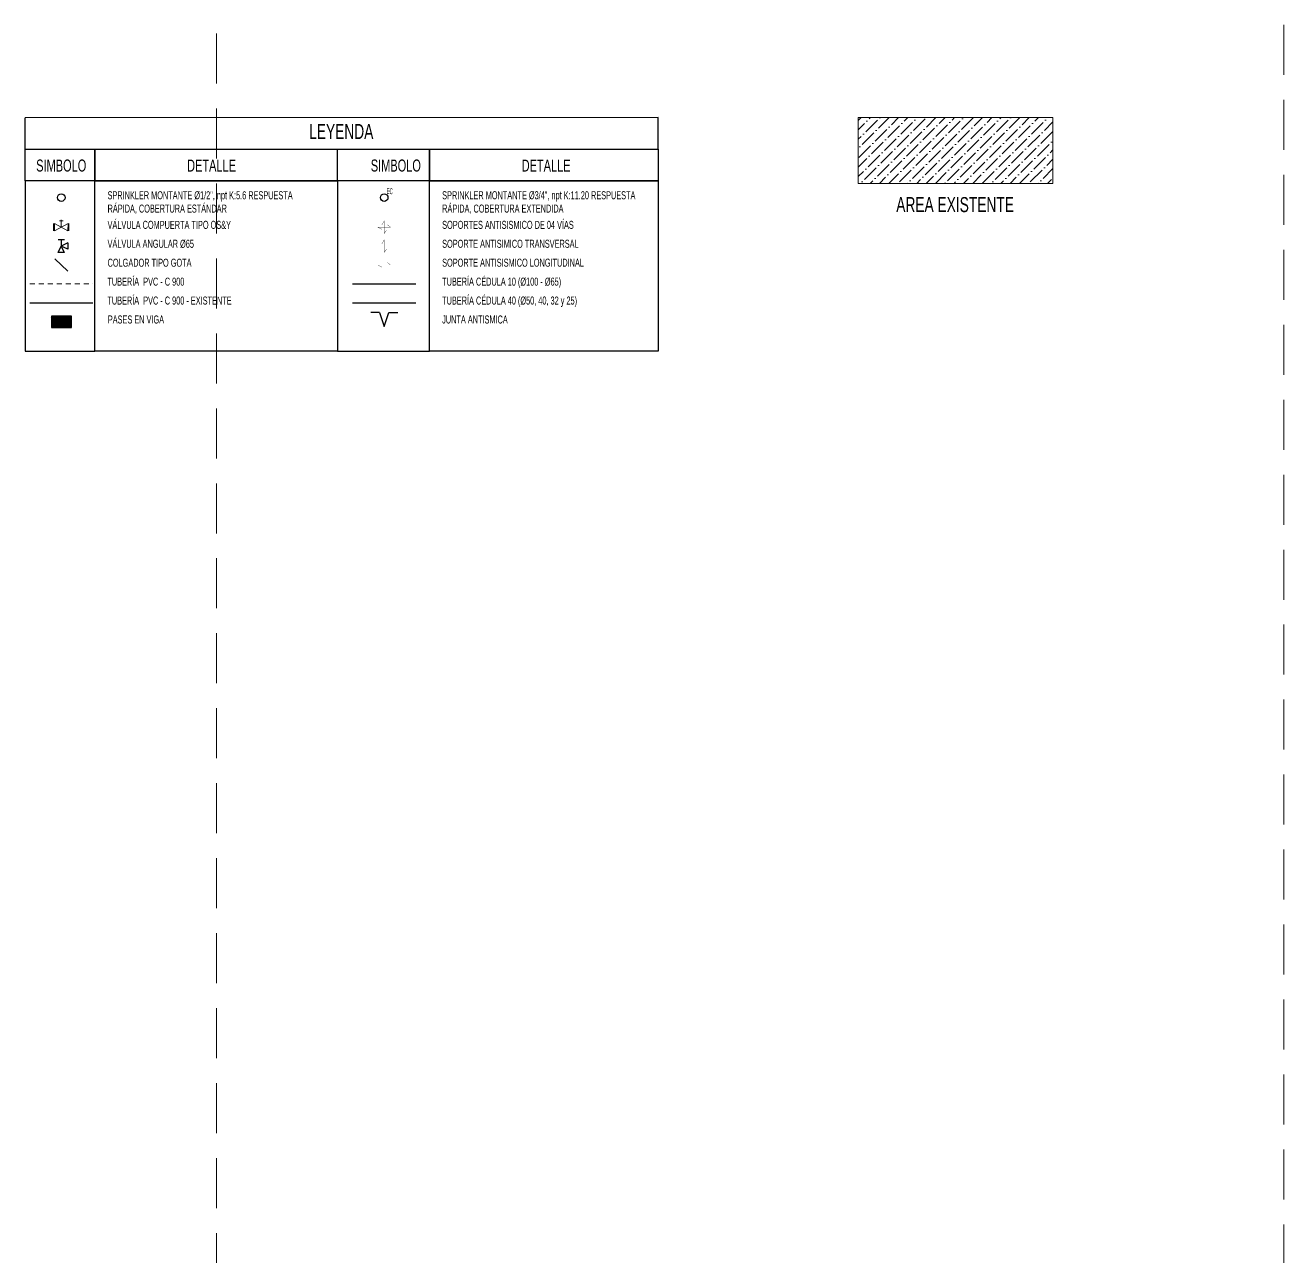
# Model space of a CAD drawing. Header units: millimetres. Extents: x 2085 to 2829, y 1347 to 1643.
# Drawn here: x 2152.12 to 2183.58, y 1569.07 to 1599.9 of the extents above; entities that cross this region are included whole.
import ezdxf
from ezdxf.enums import TextEntityAlignment as Align

# ---------------------------------------------------------------- set-up
doc = ezdxf.new("R2010")
doc.units = ezdxf.units.MM
for name, pattern in [('DASHED2', [0.375, 0.25, -0.125]), ('HIDDEN', [0.375, 0.25, -0.125]), ('HIDDEN2', [0.1875, 0.125, -0.0625])]:
    doc.linetypes.add(name, pattern=pattern)
doc.layers.get('0').update_dxf_attribs({"color": 251, "lineweight": 9})
for name, color, linetype, lineweight in [('000 SOS 911 - ACCESORIOS ACI', 3, 'Continuous', 20), ('000 SOS 911 ACCESORIOS', 3, 'Continuous', 20), ('000 SOS 911 Membrete', 7, 'Continuous', 25), ('000 SOS 911 ROCIADORES', 5, 'Continuous', 25), ('000 SOS 911 SOPORTES ACI', 3, 'Continuous', 25), ('000 SOS 911 TEXTOS ACI', 7, 'Continuous', 9), ('000 SOS 911 TUB. ENTERRADA  ACI', 5, 'DASHED2', 25), ('000 SOS 911 TUBERIA ACI', 3, 'Continuous', 25), ('000 SOS 911 TUBERIA ENTERRADA', 5, 'HIDDEN', 0), ('00_Grupo3S', 7, 'DASHED2', 0)]:
    doc.layers.add(name, color=color, linetype=linetype, lineweight=lineweight)
doc.styles.add('ESC-50', font='romans.shx', dxfattribs={"width": 0.9, "height": 0.1})
doc.styles.add('PIPE', font='ARIALN.TTF', dxfattribs={"width": 0.8})
doc.linetypes.add('Fire-50-Wall', pattern='A,0.5,-0.075,["I",ESC-50,S=1,R=0,X=-0.03,Y=-0.05],-0.05', length=0.625)

# ---------------------------------------------------------------- blocks, each defined once
blk = doc.blocks.new('Soporte Longitudinal')
at = {"layer": '000 SOS 911 SOPORTES ACI', "const_width": 0.02}
blk.add_lwpolyline([(-0.14, -0.149), (-0.405, 0), (0.405, 0), (0.197, 0.164)], dxfattribs=at)
blk = doc.blocks.new('015')
at = {"layer": '000 SOS 911 - ACCESORIOS ACI', "lineweight": 30}
for p, q in [((1808.368, 1494.473), (1808.473, 1494.421)), ((1808.368, 1494.473), (1808.368, 1494.369)), ((1808.368, 1494.369), (1808.473, 1494.421)), ((1808.42, 1494.525), (1808.525, 1494.525)), ((1808.42, 1494.317), (1808.473, 1494.421)), ((1808.525, 1494.317), (1808.473, 1494.421)), ((1808.42, 1494.317), (1808.525, 1494.317))]:
    blk.add_line(p, q, dxfattribs=at)
blk.add_lwpolyline([(1808.473, 1494.525), (1808.473, 1494.421)], dxfattribs=at)
blk = doc.blocks.new('005')
at = {"layer": '000 SOS 911 ACCESORIOS'}
for p, q in [((1806.87, 1494.07), (1806.87, 1494.187)), ((1806.761, 1494.128), (1806.978, 1494.012)), ((1806.978, 1494.128), (1806.761, 1494.012)), ((1806.761, 1494.012), (1806.761, 1494.128)), ((1806.84, 1494.172), (1806.9, 1494.172)), ((1806.978, 1494.012), (1806.978, 1494.128))]:
    blk.add_line(p, q, dxfattribs=at)
blk = doc.blocks.new('001')
at = {"layer": '000 SOS 911 ROCIADORES'}
blk.add_circle((2878.502, 1470.134, 0), 0.0952, dxfattribs=at)
blk = doc.blocks.new('002')
at = {"layer": '000 SOS 911 ROCIADORES'}
blk.add_circle((2884.506, 1470.177, 0), 0.0952, dxfattribs=at)
at = {"layer": '000 SOS 911 ROCIADORES', "color": 5, "style": 'PIPE', "width": 0.641273}
blk.add_text('EC', height=0.1469, dxfattribs=at).set_placement((2884.569, 1470.262, 0), (2884.719, 1470.262, 0), align=Align.FIT)
blk = doc.blocks.new('JUNTA ANTI')
at = {"layer": '000 SOS 911 TUBERIA ACI', "color": 1}
for p, q in [((157.274, 103.304, 0), (157.03, 104.042, 0)), ((157.522, 104.042, 0), (157.274, 103.304, 0))]:
    blk.add_line(p, q, dxfattribs=at)
at = {"layer": '000 SOS 911 TUBERIA ACI', "color": 1, "ltscale": 0.25, "elevation": 0}
for points in [[(157.026, 104.042), (156.554, 104.042)], [(157.522, 104.042), (157.994, 104.042)]]:
    blk.add_lwpolyline(points, dxfattribs=at)
blk = doc.blocks.new('PASE EN VIGA')
at = {"layer": '000 SOS 911 TUB. ENTERRADA  ACI'}
h = blk.add_hatch(dxfattribs=at)
h.set_pattern_fill('ANSI31', color=6, scale=0.0046)
h.paths.add_polyline_path([(2188.783, 1180.57), (2188.783, 1180.71), (2188.533, 1180.71), (2188.533, 1180.57)])
at = {"layer": '000 SOS 911 TUB. ENTERRADA  ACI', "color": 6, "linetype": 'ByBlock'}
blk.add_lwpolyline([(2188.533, 1180.57), (2188.783, 1180.57), (2188.783, 1180.71), (2188.533, 1180.71)], close=True, dxfattribs=at)

msp = doc.modelspace()

# ---------------------------------------------------------------- hatches: boundary and pattern name
h = msp.add_hatch()
h.set_pattern_fill('ANSI36', color=4, scale=0.052)
h.set_pattern_definition([(45, (1946.7084, 1443.65783), (0.0875575, 0.32104416), [0.41275, -0.08255, 0, -0.08255])])
h.paths.add_polyline_path([(2177.814, 1597.587), (2172.945, 1597.587), (2172.945, 1595.942), (2177.814, 1595.942)])

# ---------------------------------------------------------------- linework, layer by layer
at = {"color": 4, "elevation": 0}
msp.add_lwpolyline([(2172.945, 1597.587), (2177.814, 1597.587), (2177.814, 1595.942), (2172.945, 1595.942)], close=True, dxfattribs=at)
at = {"layer": '000 SOS 911 ACCESORIOS', "elevation": 0}
for points in [[(2152.832, 1594.94), (2152.831, 1594.758)], [(2153.212, 1594.939), (2153.211, 1594.757)]]:
    msp.add_lwpolyline(points, dxfattribs=at)
at = {"layer": '000 SOS 911 Membrete', "elevation": 0}
for points in [[(2152.121, 1596.796), (2167.945, 1596.797), (2167.945, 1597.587), (2152.121, 1597.586)], [(2152.121, 1596.797), (2152.121, 1597.586)]]:
    msp.add_lwpolyline(points, dxfattribs=at)
for points in [[(2153.865, 1596.007), (2152.121, 1596.007), (2152.121, 1596.797), (2153.865, 1596.797)], [(2153.865, 1596.797), (2162.23, 1596.797), (2162.23, 1596.007), (2153.865, 1596.007)], [(2162.23, 1596.007), (2159.93, 1596.007), (2159.93, 1596.797), (2162.23, 1596.797)], [(2162.23, 1596.797), (2167.945, 1596.797), (2167.945, 1596.007), (2162.23, 1596.007)], [(2152.121, 1591.743), (2153.865, 1591.743), (2153.865, 1596.007), (2152.121, 1596.007)], [(2153.865, 1596.007), (2159.93, 1596.007), (2159.931, 1591.744), (2153.865, 1591.743)], [(2159.931, 1591.744), (2162.23, 1591.744), (2162.23, 1596.007), (2159.93, 1596.007)], [(2162.23, 1596.007), (2167.945, 1596.007), (2167.946, 1591.744), (2162.23, 1591.744)]]:
    msp.add_lwpolyline(points, close=True, dxfattribs=at)
at = {"layer": '000 SOS 911 TUB. ENTERRADA  ACI', "color": 1, "linetype": 'Fire-50-Wall', "lineweight": 30, "elevation": 0}
msp.add_lwpolyline([(2152.234, 1592.955), (2153.814, 1592.955)], dxfattribs=at)
at = {"layer": '000 SOS 911 TUBERIA ACI'}
msp.add_line((2153.184, 1593.746, 0), (2152.864, 1594.057, 0), dxfattribs=at)
at = {"layer": '000 SOS 911 TUBERIA ACI', "elevation": 0}
for points in [[(2160.306, 1593.428), (2161.885, 1593.428)], [(2160.306, 1592.955), (2161.885, 1592.955)]]:
    msp.add_lwpolyline(points, dxfattribs=at)
at = {"layer": '000 SOS 911 TUBERIA ENTERRADA', "linetype": 'HIDDEN2', "elevation": 0}
msp.add_lwpolyline([(2152.234, 1593.428), (2153.814, 1593.428)], dxfattribs=at)
at = {"layer": '00_Grupo3S', "color": 2, "ltscale": 5}
msp.add_lwpolyline([(2156.906, 1643.032), (2183.584, 1643.032), (2183.584, 1347.191), (2156.906, 1347.191)], close=True, dxfattribs=at)

# ---------------------------------------------------------------- block references
at = {"layer": '000 SOS 911 ACCESORIOS', "xscale": 1.560371944063234, "yscale": 1.560371944063234, "zscale": 1.560371944063234, "rotation": 359.8327714372416}
msp.add_blockref('005', (-673.159, -728.218, 0), dxfattribs=at)
at = {"layer": '000 SOS 911 ACCESORIOS', "xscale": -1.546875, "yscale": 1.546875, "zscale": 1.546875}
msp.add_blockref('015', (4950.504, -717.308, 0), dxfattribs=at)
at = {"layer": '000 SOS 911 ROCIADORES'}
for name, p in [('001', (-725.48, 125.454, 0)), ('002', (-723.411, 125.412, 0))]:
    msp.add_blockref(name, p, dxfattribs=at)
at = {"layer": '000 SOS 911 SOPORTES ACI', "xscale": 0.384521484375, "yscale": 0.384521484375, "zscale": 0.384521484375}
for p in [(2161.095, 1594.848, 0), (2161.095, 1593.902, 0)]:
    msp.add_blockref('Soporte Longitudinal', p, dxfattribs=at)
at = {"layer": '000 SOS 911 SOPORTES ACI', "xscale": 0.384521484375, "yscale": 0.384521484375, "zscale": 0.384521484375, "rotation": 270}
for p in [(2161.095, 1594.848, 0), (2161.095, 1594.375, 0)]:
    msp.add_blockref('Soporte Longitudinal', p, dxfattribs=at)
at = {"layer": '000 SOS 911 TUB. ENTERRADA  ACI', "xscale": 2, "yscale": 2, "zscale": 2}
msp.add_blockref('PASE EN VIGA', (-2224.291, -768.799, 0), dxfattribs=at)
at = {"layer": '000 SOS 911 TUBERIA ACI', "color": 4, "xscale": -0.46875, "yscale": 0.46875, "zscale": 0.46875}
msp.add_blockref('JUNTA ANTI', (2234.818, 1543.941, 0), dxfattribs=at)

# ---------------------------------------------------------------- texts
at = {"layer": '000 SOS 911 TEXTOS ACI', "attachment_point": 1, "style": 'PIPE'}
for s, width, insert, char_height in [('LEYENDA', 1.48192, (2159.22, 1597.429, 0), 0.3752), ('SIMBOLO', 1.48192, (2152.396, 1596.539, 0), 0.3), ('DETALLE', 1.48192, (2156.168, 1596.539, 0), 0.3), ('SIMBOLO', 1.48192, (2160.76, 1596.539, 0), 0.3), ('DETALLE', 1.48192, (2164.532, 1596.539, 0), 0.3), ('\\A1;SPRINKLER MONTANTE %%C1/2", npt K:5.6 RESPUESTA RÁPIDA, COBERTURA ESTÁNDAR', 4.96453, (2154.18, 1595.746, 0), 0.2), ('\\A1;SPRINKLER MONTANTE %%C3/4", npt K:11.20 RESPUESTA RÁPIDA, COBERTURA EXTENDIDA', 4.96453, (2162.544, 1595.746, 0), 0.2), ('AREA EXISTENTE', 3.14384, (2173.896, 1595.6, 0), 0.3752), ('VÁLVULA COMPUERTA TIPO OS&Y', 4.43217, (2154.18, 1595.006, 0), 0.2), ('SOPORTES ANTISISMICO DE 04 VÍAS', 3.80759, (2162.545, 1595.006, 0), 0.2), ('VÁLVULA ANGULAR %%C65', 3.52709, (2154.18, 1594.533, 0), 0.2), ('SOPORTE ANTISIMICO TRANSVERSAL', 3.47536, (2162.545, 1594.533, 0), 0.2), ('COLGADOR TIPO GOTA', 2.902, (2154.181, 1594.059, 0), 0.2), ('SOPORTE ANTISISMICO LONGITUDINAL', 3.54431, (2162.545, 1594.06, 0), 0.2), ('TUBERÍA  PVC - C 900', 3.54431, (2154.175, 1593.586, 0), 0.2), ('TUBERÍA CÉDULA 10 (%%C100 - %%C65)', 3.54431, (2162.545, 1593.586, 0), 0.2), ('TUBERÍA  PVC - C 900 - EXISTENTE', 3.54431, (2154.175, 1593.113, 0), 0.2), ('TUBERÍA CÉDULA 40 (%%C50, 40, 32 y 25)', 3.54431, (2162.545, 1593.113, 0), 0.2), ('PASES EN VIGA', 3.54431, (2154.187, 1592.639, 0), 0.2), ('JUNTA ANTISMICA', 3.54431, (2162.545, 1592.639, 0), 0.2)]:
    msp.add_mtext_dynamic_manual_height_columns(s, width=width, gutter_width=1.915, heights=[0], dxfattribs=dict(at, insert=insert, char_height=char_height))

doc.saveas('drawing.dxf')
